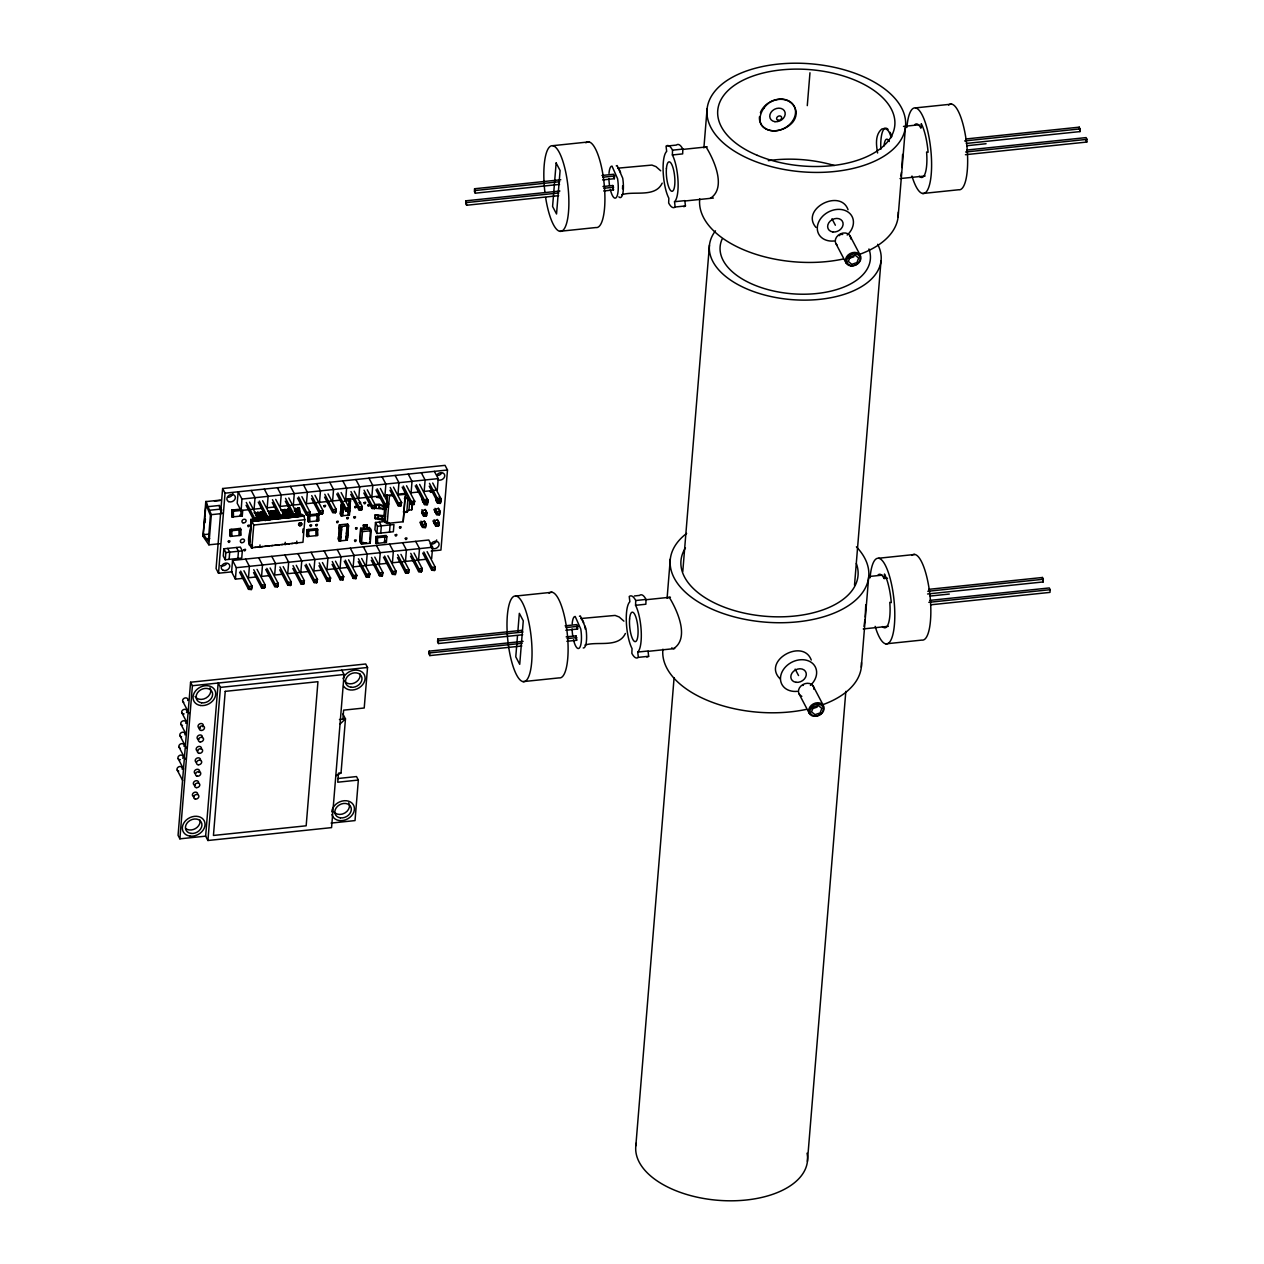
<?xml version="1.0" encoding="UTF-8"?>
<svg xmlns="http://www.w3.org/2000/svg" width="1264" height="1264" viewBox="0 0 1264 1264"><rect width="100%" height="100%" fill="white"/><g stroke="black" fill="none" stroke-linecap="round" stroke-linejoin="round"><path stroke-width="1.5" d="M637.72 652.066A25.849 7.063 84.1 0 0 641.227 631.526A25.849 7.063 84.1 0 0 635.555 605.314L635.729 600.511A29.878 8.169 84.1 0 0 629.235 596.497L629.867 601.79A25.849 7.063 84.1 0 0 626.359 622.33A25.849 7.063 84.1 0 0 632.032 648.543L631.858 653.346A29.878 8.169 84.1 0 0 638.352 657.359L648.653 656.285L648.021 650.992L637.72 652.066L638.352 657.359M634.386 595.96L639.537 595.423A29.878 8.169 84.1 0 1 646.03 599.436L645.857 604.239L635.555 605.314M674.518 201.719A25.849 7.063 84.1 0 0 678.041 181.179A25.849 7.063 84.1 0 0 672.369 154.966L672.527 150.163A29.878 8.169 84.1 0 0 666.049 146.15L666.681 151.443A25.849 7.063 84.1 0 0 663.173 171.983A25.849 7.063 84.1 0 0 668.83 198.195L668.672 202.998A29.878 8.169 84.1 0 0 675.15 207.012L685.451 205.937L684.819 200.644L674.518 201.719L675.15 207.012M667.771 145.976L676.351 145.076A29.878 8.169 84.1 0 1 682.829 149.089L682.671 153.892L672.369 154.966M865.777 604.761L865.176 617.069M902.591 154.429L901.911 167.543M342.892 719.153L343.618 710.147L364.222 707.998L367.54 667.471L365.707 663.995L190.58 682.228L178.066 835.346L179.883 838.838L205.637 836.152L207.928 840.497L331.563 827.62L344.077 674.502L341.786 670.157M219.699 543.71L208.876 544.831L203.03 536.284L205.795 501.381L206.775 501.919M203.03 536.284L206.016 504.51L210.393 515.459L208.307 541.134L203.551 534.672A2.907 1.691 -50.3 0 1 204.152 534.072M205.068 522.711L205.384 518.935M206.316 507.591L206.617 503.799M179.883 838.838L192.397 685.72L190.58 682.228M208.876 544.831L211.341 514.669L205.858 501.618L221.026 500.038M431.182 551.088L440.931 550.077L447.488 470.003L445.039 465.357L222.622 488.52L216.081 568.595L218.514 573.24L232.165 571.818M218.514 573.24L225.055 493.165L222.622 488.52M223.87 548.797L223.27 556.002L225.261 559.778L241.74 558.056L242.325 550.851L240.35 547.075L223.87 548.797L225.845 552.573L225.261 559.778M229.7 535.114L230.159 529.49L240.46 528.415L240.681 535.351L230.38 536.426L229.7 535.114L231.249 534.956L231.928 536.268L231.707 529.332M240.508 509.139L231.739 510.04L231.976 516.976L242.277 515.902L242.735 510.277M205.637 836.152L218.166 683.034L220.442 687.379L207.928 840.497M230.38 536.426L230.159 529.49M231.976 516.976L231.739 510.04M229.116 559.367L229.716 552.163L227.725 548.402M233.524 516.818L233.287 509.882M431.656 558.688L432.588 547.249L428.78 539.997L232.529 560.442L231.596 571.881L235.404 579.133L242.878 578.359M235.404 579.133L236.336 567.694L232.529 560.442M239.133 535.509L238.912 528.573M241.013 510.498L237.205 503.246L238.138 491.807L241.945 499.059L240.729 516.075L240.049 514.764M237.869 558.467L238.469 551.262L236.479 547.486M240.46 528.415L240.681 535.351M250.904 519.393C253.274 527.846 243.794 541.024 251.899 547.612L253.748 525.034L250.904 519.393L254.807 518.998M249.356 544.989L251.315 521.131L298.794 516.644L297.735 508.112L299.284 507.938L300.121 516.044L303.85 515.649L304.814 519.709L302.965 542.288L251.346 547.77L251.568 544.958M249.593 545.432L251.536 521.558L304.087 516.091M254.096 509.139L255.028 497.7L251.22 490.448M252.879 547.612L251.568 548.197L252.531 545.716M255.107 519.978L255.281 521.179L255.375 520.01M255.518 515.301L255.755 512.473L254.206 512.647M255.755 512.473L256.545 518.335M256.655 519.82L256.813 521.005L256.908 519.852M257.556 512.299L258.614 520.815L257.556 512.299C262.659 513.342 259.404 530.137 259.104 512.125M239.56 572.181L248.55 589.324L251.252 589.561L252.026 586.148L243.936 570.728M246.069 505.268L254.159 520.689L256.861 520.926L257.635 517.513L249.545 502.092M260.905 511.936L261.743 520.041L260.905 511.936L262.454 511.778L263.512 520.31L262.454 511.778M258.03 547.075L259.815 547.344L260.005 544.926M264.018 514.401C263.718 502.74 266.925 533.234 264.018 514.401L265.835 514.274L266.862 519.962L266.704 518.761M268.505 518.588L268.663 519.773L268.758 518.603M268.916 513.895L269.153 511.083L267.605 511.241L269.374 511.525L270.212 519.615L270.038 518.414M270.954 510.893L272.013 519.425L270.954 510.893L272.724 511.177L273.561 519.267L272.503 510.735M253.543 572.529L261.632 587.965L264.334 588.202L265.108 584.79L257.019 569.353M258.251 502.187L267.241 519.33L269.943 519.567L270.717 516.154L262.628 500.734M274.304 510.545L275.362 519.077L274.304 510.545C279.407 511.604 276.152 528.399 275.852 510.387M277.685 513.042L278.712 518.73L277.416 513.01L278.965 512.852M280.087 517.371L280.26 518.572L280.561 515.127L272.455 499.707M282.156 517.213L281.825 517.94M281.003 509.85L282.773 510.119L283.705 517.055L281.888 517.181M265.724 569.464L274.715 586.591L277.416 586.844L278.191 583.431L270.101 567.994M284.337 509.503L285.411 518.035L284.337 509.503C289.456 510.545 286.201 527.357 285.885 509.345M287.686 509.155L288.761 517.687L287.686 509.155L289.235 508.997L290.293 517.529L290.135 516.328M286.359 544.12L285.048 544.721L285.253 542.303M291.068 511.651L292.11 517.339L290.815 511.62M293.343 505.047L294.291 493.608L290.467 486.356M288.792 498L296.898 513.421L296.108 516.85L293.406 516.597L293.643 513.769L285.553 498.348M294.623 508.886L294.417 511.304L295.966 511.146C298.478 507.259 291.889 508.839 296.155 508.728M295.934 508.286L296.993 516.818L295.966 511.146M295.555 515.823L295.223 516.549M279.707 569.811L287.797 585.232L290.499 585.469L291.273 582.056L283.183 566.635M297.735 508.112L298.573 516.202M299.284 507.938L300.184 515.285M294.86 543.236L296.645 543.504L296.835 541.103M302.728 532.618L303.028 528.937M300.816 572.323L301.764 560.884L297.956 553.632M301.875 496.641L309.98 512.062L309.19 515.475L306.504 515.238L306.725 512.41L298.636 496.973M308.337 521.842L308.116 514.906L308.337 521.842L318.639 520.768L318.417 513.832L309.648 514.748L309.885 521.684M306.567 535.272L307.026 529.632L317.327 528.557L317.564 535.494L307.247 536.568L306.567 535.272L308.116 535.099L308.795 536.41L308.574 529.474M307.247 536.568L307.026 529.632M292.79 568.452L300.879 583.873L303.581 584.11L304.371 580.697L296.266 565.277M316.016 535.667L315.779 528.731M317.327 528.557L317.564 535.494M318.417 513.832L318.639 520.768M319.523 502.329L320.456 490.89L316.648 483.622M304.972 565.371L313.978 582.514L316.664 582.751L317.454 579.339L309.348 563.902M311.481 498.458L319.587 513.879L322.273 514.116L323.063 510.703L314.957 495.283M332.606 500.955L333.538 489.516L329.73 482.263M318.955 565.719L327.06 581.14L329.746 581.393L330.536 577.964L322.431 562.543M324.564 497.084L332.669 512.52L335.371 512.757L336.145 509.345L328.04 493.908M339.732 530.153L338.215 539.27L339.131 541.024L347.379 540.155L346.557 537.263M339.131 541.024L340.648 531.907L339.005 529.569L339.4 524.86L347.632 524.007L348.548 525.745L347.474 539.001M341.817 501.934L340.269 514.148L341.185 515.886L349.433 515.033L348.611 512.141M339.921 531.307L339.194 527.309M340.111 529.047L340.932 528.305L339.4 524.86M341.185 515.886L340.364 512.994M341.28 514.732L342.102 513.974L340.664 509.392M341.58 511.13L342.402 510.372L340.948 505.79M341.865 507.528L342.734 503.672M340.68 540.85L341.849 526.44M342.734 515.728L343.366 508.049L341.817 508.207M340.079 568.231L341.011 556.792L337.204 549.54M335.513 561.184L343.618 576.605L342.844 580.018L340.142 579.781L340.364 576.953L332.274 561.516M345.83 540.313L347 525.903M347.884 515.191L349.054 500.781M348.169 530.453L347.442 526.456L348.358 528.194M347.553 525.097L347.632 524.007M348.58 512.473L349.433 515.033M349.164 505.268L350.112 506.674L349.528 513.879M344.74 499.391L349.686 498.885L350.112 506.674M336.745 494.019L345.751 511.146L348.453 511.399L349.227 507.97L341.122 492.549M350.523 501.713L349.686 498.885M358.771 498.237L359.703 486.798L355.895 479.546M348.595 559.826L356.701 575.246L355.927 578.659L353.225 578.422L353.462 575.578L345.356 560.157M364.19 527.878L360.698 528.241L359.687 540.581L361.457 544.073L370.21 543.157L371.237 530.706L369.451 527.325M350.728 494.366L358.834 509.787L361.536 510.024L362.31 506.611L354.204 491.19M335.782 775.827L341.043 772.936L345.467 718.884L342.876 713.955M360.303 542.556L360.698 528.241M361.457 544.073L362.468 531.623L361.346 529.727L370.621 528.763L369.72 539.76M363.321 525.081L364.174 529.426L363.321 525.081L366.939 524.702L367.777 529.063L366.939 524.702M365.802 542.841L362.183 543.204L366.639 543.141M363.021 543.52L363.131 542.272M366.244 565.498L367.176 554.059L363.368 546.806M371.853 496.878L372.785 485.439L368.977 478.171M358.202 561.627L366.307 577.063L369.009 577.3L369.783 573.888L361.678 558.451M363.811 493.007L371.916 508.428L374.618 508.665L375.392 505.252L367.287 489.832M385.125 515.775L385.251 519.662L382.155 519.978L375.25 518.73L375.139 514.859L385.125 515.775L385.504 516.502L382.407 516.818L375.139 514.859M383.276 505.695L379.326 504.146L375.977 504.494L376.103 508.381L386.089 509.297L383.024 508.855M375.25 518.73L375.519 515.586M376.103 508.381L375.977 504.494M375.487 522.474L374.902 529.679L376.877 533.455L393.357 531.749L393.957 524.544L377.462 526.251L375.487 522.474L386.357 521.353M375.866 536.536L376.087 543.473L386.389 542.398L386.863 536.758L386.168 535.462L375.866 536.536L376.087 543.473M376.877 533.455L377.462 526.251M378.031 518.445L378.284 515.301M378.884 508.096L379.137 504.936L376.356 505.221M337.772 778.529L356.511 776.57L358.344 780.062L355.026 820.589L331.105 823.085M377.636 543.299L377.415 536.363M380.748 533.06L381.333 525.856L379.358 522.079M382.155 519.978L382.407 516.818M383.008 509.613L383.261 506.469L379.137 504.936M379.326 564.139L380.259 552.7L376.451 545.448M383.987 515.87L384.951 504.162M398.334 495.014L405.428 494.271L403.184 521.748L387.211 523.407L385.03 522.364L386.342 506.137M386.626 502.835L387.258 495.03M371.284 560.268L379.39 575.689L382.091 575.942L382.866 572.513L374.776 557.092M376.008 489.926L384.999 507.069L387.7 507.306L388.475 503.894L380.385 488.457M387.211 523.407L389.454 495.93L393.009 495.567M389.502 532.144L390.086 524.939L388.775 522.427M383.482 557.187L392.472 574.33L395.174 574.567L395.948 571.154L387.858 555.733M389.991 490.274L398.081 505.695L400.783 505.948L401.557 502.519L393.467 487.098M404.97 497.068L403.184 521.748M403.69 512.599L406.787 512.268L407.893 498.759L404.417 498.364L407.119 498.079M406.787 512.268L408.967 510.087L409.741 500.433M405.491 561.421L406.423 549.982L402.616 542.714M411.827 503.293L411.732 509.803L408.967 510.087M411.732 509.803L412.206 504.004M397.465 557.55L405.554 572.971L408.256 573.208L409.03 569.795L400.941 554.375M402.173 487.193L411.163 504.336L413.865 504.573L414.639 501.16L406.55 485.739M418.574 560.047L419.506 548.608L415.698 541.355M410.547 556.176L418.637 571.612L421.339 571.849L422.113 568.437L414.023 553M415.256 485.834L424.246 502.977L426.948 503.214L427.722 499.801L419.632 484.381M419.853 522.253L422.555 527.388L425.257 527.641L426.031 524.228L424.23 520.8M421.686 512.536L423.487 515.949L426.189 516.202L426.963 512.789L425.162 509.36M424.657 501.682L427.121 504.763L427.911 501.35L427.121 504.763L424.42 504.526L421.734 499.375M434.389 471.361L438.213 478.614L437.265 490.053L424.183 491.427L425.115 479.988L421.307 472.72M437.739 500.323L437.518 503.151L440.204 503.404L440.994 499.975L439.193 496.547M422.729 553.111L431.719 570.238L434.421 570.491L435.195 567.062L427.106 551.641M429.239 486.182L437.328 501.618L440.03 501.855L440.82 498.443L432.715 483.006M432.936 520.894L435.638 526.029L438.339 526.266L439.114 522.854L437.312 519.425M433.884 509.455L436.57 514.59L439.272 514.827L440.046 511.414L438.26 507.986M523.106 641.354L429.144 651.15L428.923 653.851L429.839 655.589L521.842 645.999M559.905 191.022L465.958 200.802L465.737 203.504L466.653 205.242L558.641 195.667M429.839 655.589L429.144 651.15M466.653 205.242L465.958 200.802M522.016 630.309L437.786 639.078L437.565 641.78L438.482 643.518L522.711 634.749M560.789 179.757L474.6 188.747L474.379 191.449L475.296 193.187L559.525 184.402M438.482 643.518L437.786 639.078M475.296 193.187L474.6 188.747M517.482 636.013L515.775 656.822L519.725 664.327L523.28 620.829L519.33 613.324L517.798 632.237M566.161 636.866L575.957 635.855L576.637 640.295L566.857 641.306M602.975 186.535L612.756 185.508L613.451 189.948L603.671 190.975M576.637 640.295L575.957 635.855M565.814 630.262L577.569 629.03L577.79 626.328L576.874 624.59L565.119 625.822M613.451 189.948L612.756 185.508M602.612 179.915L614.367 178.698L614.588 175.996L613.672 174.258L601.933 175.475M667.092 598.267L670.283 559.099M703.89 147.92L707.097 108.767M635.839 1145.769L674.091 677.725M682.781 571.533L709.452 245.09M807.285 105.639L809.971 72.759M807.412 1161.395L845.821 691.392M854.511 585.2L881.024 260.716M861.305 667.234L868.668 577.174M898.119 216.902L905.482 126.827A99.603 54.178 4.7 0 0 761.987 66.644A99.603 54.178 4.7 0 0 751.401 159.912A99.603 54.178 4.7 0 0 905.482 126.827M887.533 578.169L884.105 578.517L884.468 574.014A32.311 8.832 84.1 0 1 891.278 602.612L889.777 602.343A26.923 7.363 84.1 0 1 882.462 626.549M928.85 589.324L1042.468 577.49L1043.163 581.946L927.586 593.985M965.664 138.993L1079.282 127.158L1079.977 131.598L966.36 143.432M1043.163 581.946L1042.468 577.49M1079.977 131.598L1079.282 127.158M929.877 600.384L1049.278 587.95L1050.194 589.688L1049.973 592.389L930.573 604.824M965.427 154.698L1086.787 142.058L1087.008 139.356L1086.092 137.602L966.691 150.053M864.939 619.455L864.023 626.375M900.821 176.044L901.437 172.267M440.204 503.404L440.994 499.975M328.34 502.487L329.146 503.767M818.203 704.111L817.065 707.145L811.93 708.851M662.194 183.138C655.226 197.99 634.086 190.595 621.762 194.735M625.38 633.485C618.412 648.337 597.272 640.943 584.948 645.082M340.016 724.051L345.467 718.884L339.447 719.516M358.818 502.598L360.635 502.408L359.608 503.878M668.229 597.793L669.272 597.319C677.441 610.512 689.844 638.241 673.522 648.685L671.674 647.926M705.17 147.367L706.086 146.987C714.255 160.165 726.658 187.894 710.336 198.353M848.744 258.504L853.879 256.797M616.263 165.853L617.164 165.584L622.725 178.177A16.148 4.424 84.1 0 1 618.839 196.868M579.449 616.2L580.35 615.931L585.927 628.508A16.148 4.424 84.1 0 1 583.241 647.958M552.795 145.676L588.85 141.916M915.531 107.882L951.587 104.138M672.527 150.163L682.829 149.089M682.576 149.436L707.24 146.861M903.507 126.416L918.96 124.804M475.517 190.485L559.747 181.7M602.833 177.213L614.588 175.996M964.622 140.936L1080.199 128.896M967.023 145.708L986.078 143.717M466.874 202.54L558.862 192.965M603.892 188.273L613.672 187.246M965.649 151.996L1087.008 139.356M684.93 200.992L713.402 198.037M900.031 178.587L925.153 175.98M559.889 231.296L595.944 227.536A43.071 11.787 84.1 0 0 603.86 181.21A43.071 11.787 84.1 0 0 585.864 142.832M922.609 193.503L958.665 189.758A43.071 11.787 84.1 0 0 966.597 143.432A43.071 11.787 84.1 0 0 948.585 105.054M225.055 493.165L447.488 470.003M214.438 501.113L220.173 500.512M241.945 499.059L438.213 478.614M208.481 506.611L219.304 505.474L221.737 510.119M209.066 510.308L219.873 509.187L222.164 513.532L211.341 514.669M232.434 511.351L261.569 508.365M274.651 506.99L267.178 507.78L268.11 496.341L264.302 489.089M300.832 504.273L280.26 506.406L281.193 494.967L277.385 487.714M340.079 500.181L306.425 503.688L307.373 492.249L303.565 484.997M379.326 496.088L345.688 499.596L346.62 488.157L342.813 480.905M392.409 494.73L384.935 495.504L385.868 484.065L382.06 476.812M405.491 493.371L398.018 494.145L398.95 482.706L395.142 475.454M418.574 492.012L411.1 492.786L412.032 481.347L408.225 474.095M384.098 496.104L387.195 495.788L386.816 495.061L386.942 498.932M343.903 501.318L350.602 500.623M379.721 497.732L376.561 497.289M349.022 501.208L350.57 501.034M254.443 513.073L255.992 512.915M257.793 512.726L259.325 512.568M261.142 512.378L262.675 512.22M271.175 511.335L272.724 511.177M274.525 510.988L276.073 510.814M281.224 510.293L282.773 510.119M284.574 509.929L286.122 509.771M287.923 509.582L289.472 509.424L289.266 511.841L287.465 511.967M297.972 508.539L299.505 508.381M342.102 504.605L343.65 504.447M348.801 503.909L350.349 503.736M342.038 505.505L343.587 505.347M348.738 504.81L350.27 504.636M257.335 515.112L259.136 514.969M260.937 514.796L262.485 514.622M270.986 513.737L272.534 513.579M274.067 513.358L275.884 513.231M284.116 512.315L285.917 512.189M297.767 510.956L299.315 510.798M348.516 507.512L350.049 507.338M341.738 509.108L343.287 508.95M348.437 508.412L349.986 508.239M260.637 518.382L266.483 517.782M270.37 517.371L278.159 516.565M282.062 516.154L291.794 515.143M295.681 514.732L301.527 514.132L303.85 515.649M258.709 519.662L260.258 519.504M261.806 519.283L263.607 519.141M265.156 518.935L266.957 518.793M271.855 518.224L273.656 518.098M275.189 517.877L277.006 517.75M278.807 517.561L280.355 517.403M285.237 516.834L287.054 516.707M288.587 516.486L290.404 516.36M292.205 516.17L293.738 516.012L293.643 517.181L285.316 501.176M298.889 515.475L300.437 515.317M257.414 520.357L254.159 520.689L254.396 517.861L246.29 502.424M270.496 518.998L267.241 519.33L267.478 516.486L259.373 501.065M280.324 517.971L283.578 517.624L280.324 517.971L272.234 502.535M293.406 516.597L296.661 516.265M322.826 513.547L319.587 513.879L319.808 511.035L311.718 495.614M335.908 512.173L332.669 512.52L332.89 509.676L324.801 494.256M348.99 510.814L345.751 511.146L345.973 508.318L337.883 492.897M362.073 509.455L358.834 509.787L359.071 506.959L350.965 491.522M375.155 508.081L371.916 508.428L372.153 505.584L364.048 490.163M388.238 506.722L384.999 507.069L385.236 504.225L377.13 488.805M401.336 505.363L398.081 505.695L398.318 502.867L390.213 487.43M414.418 504.004L411.163 504.336L411.4 501.492L403.295 486.071M427.501 502.63L424.246 502.977L424.483 500.133L416.377 484.712M440.583 501.271L437.328 501.618L437.565 498.774L429.476 483.354M341.517 511.809L343.065 511.651M348.216 511.114L349.765 510.956M341.454 512.71L342.986 512.552M348.137 512.015L349.686 511.857M308.795 516.218L319.097 515.143M424.42 504.526L427.674 504.178M440.757 502.819L437.518 503.151L435.717 499.722M341.233 515.412L342.765 515.254M347.916 514.717L349.464 514.559M253.748 525.034L304.814 519.709M307.658 520.531L309.19 520.373M403.311 511.873L406.013 511.588M230.838 530.801L241.14 529.727M203.551 534.672L209.334 534.072M374.871 518.003L384.856 518.935M426.742 515.617L423.487 515.949L423.724 513.121L421.923 509.692M439.825 514.258L436.57 514.59L436.807 511.762L435.006 508.333M205.827 539.033L209.698 538.622M345.262 525.002L347.568 524.765M340.316 526.614L348.548 525.745M340.269 527.025L341.817 526.867M346.968 526.33L348.516 526.172M307.721 530.943L318.022 529.869M363.621 525.65L367.239 525.271M363.574 526.203L367.192 525.824M340.048 529.727L341.596 529.569M346.747 529.031L348.295 528.873M339.984 530.627L341.533 530.469M346.684 529.932L348.216 529.774M364.285 528.178L367.887 527.799M339.763 533.329L341.312 533.171M346.462 532.634L347.995 532.476M362.468 531.623L371.237 530.706M339.684 534.23L341.233 534.072M346.383 533.534L347.932 533.376M425.794 527.056L422.555 527.388L422.792 524.56L420.991 521.131M438.892 525.698L435.638 526.029L435.875 523.201L434.073 519.773M339.463 536.931L341.011 536.773M346.162 536.236L347.711 536.078M339.4 537.832L340.932 537.674M346.083 537.137L347.632 536.979M339.179 540.534L340.711 540.376M345.862 539.839L347.41 539.681M225.845 552.573L242.325 550.851M376.561 537.832L386.863 536.758M236.336 567.694L432.588 547.249M255.96 576.984L248.487 577.774L249.419 566.335L245.611 559.083M269.042 575.626L261.569 576.416L262.501 564.976L258.693 557.708M282.125 574.267L274.651 575.041L275.584 563.602L271.776 556.35M308.305 571.533L287.734 573.682L288.682 562.243L284.858 554.991M321.388 570.175L313.914 570.949L314.847 559.51L311.039 552.257M347.553 567.457L326.997 569.59L327.929 558.151L324.121 550.899M386.8 563.365L353.162 566.872L354.094 555.433L350.286 548.165M426.047 559.273L392.409 562.78L393.341 551.341L389.533 544.089M251.805 588.992L248.55 589.324L248.787 586.48L240.681 571.059M264.887 587.618L261.632 587.965L261.869 585.121L253.764 569.701M277.969 586.259L274.715 586.591L274.952 583.763L266.846 568.342M291.052 584.9L287.797 585.232L288.034 582.404L279.944 566.967M304.134 583.541L300.879 583.873L301.116 581.029L293.027 565.608M317.217 582.167L313.978 582.514L314.199 579.67L306.109 564.25M330.299 580.808L327.06 581.14L327.281 578.312L319.192 562.891M369.546 576.716L366.307 577.063L366.544 574.219L358.439 558.799M382.629 575.357L379.39 575.689L379.627 572.861L371.521 557.424M395.727 573.998L392.472 574.33L392.709 571.502L384.604 556.065M408.809 572.624L405.554 572.971L405.791 570.127L397.686 554.706M421.892 571.265L418.637 571.612L418.874 568.768L410.768 553.348M434.974 569.906L431.719 570.238L431.956 567.41L423.851 551.973M515.981 596.023L552.052 592.263M878.717 558.23L914.773 554.469M635.729 600.511L646.03 599.436M645.762 599.768L670.441 597.193M868.637 576.558L882.146 575.152M438.703 640.816L522.933 632.047M566.035 627.56L577.79 626.328M927.808 591.283L1043.385 579.244M930.209 596.039L949.28 594.064M430.06 652.888L522.064 643.297M567.078 638.604L576.858 637.593M928.835 602.328L1050.194 589.688M192.397 685.72L367.54 667.471M220.442 687.379L344.077 674.502M648.116 651.339L674.692 648.574M863.233 628.935L888.339 626.312M523.075 681.628A43.071 11.787 84.1 0 0 528.178 619.234A43.071 11.787 84.1 0 0 507.338 615.615A43.071 11.787 84.1 0 0 523.075 681.628L559.13 677.883A43.071 11.787 84.1 0 0 567.046 631.558A43.071 11.787 84.1 0 0 549.05 593.179M885.811 643.85L921.867 640.09A43.071 11.787 84.1 0 0 929.783 593.764A43.071 11.787 84.1 0 0 911.786 555.386M341.043 772.936L338.468 773.189L337.741 782.211L358.344 780.062M379.074 507.306L381.696 508.333M815.944 227.394C800.08 208.987 840.307 188.115 848.049 209.698M780.046 678.8C761.813 660.74 803.082 637.735 811.251 660.045M660.724 170.814L655.984 166.627L651.892 165.078L617.606 168.191A13.462 3.681 84.1 0 1 620.592 172.568M623.91 621.145L619.17 616.974L615.078 615.426L580.792 618.523A13.462 3.681 84.1 0 1 583.778 622.915M1085.871 140.304L1086.787 142.058M849.945 235.657L860.152 255.107M831.981 218.783L835.362 225.229M836.01 243.81L846.216 263.26M613.451 176.96L614.367 178.698M813.147 686.004L823.354 705.454M795.167 669.114L798.548 675.561M799.211 694.157L809.418 713.591M576.653 627.292L577.569 629.03M383.671 519.773L385.03 522.364M384.619 535.62L384.856 542.556L384.161 541.245M385.71 541.087L386.389 542.398M349.496 501.334L350.412 503.072M349.306 503.578L350.223 505.316M348.896 508.539L349.812 510.277M341.359 500.828L342.275 502.582M341.059 504.431L341.975 506.185M340.774 508.033L341.691 509.787M340.474 511.636L341.391 513.389M348.058 531.796L347.142 530.058L347.869 534.056M346.842 533.661L347.758 535.399M346.668 535.92L347.584 537.658M346.462 538.417L347.379 540.155M339.305 525.966L340.221 527.704M338.894 530.912L339.811 532.665M338.72 533.171L339.637 534.909M338.61 534.514L339.526 536.268M338.42 536.773L339.337 538.511M338.31 538.116L339.226 539.87M344.219 561.279L353.225 578.422M316.869 513.99L317.09 520.926L316.411 519.63M297.498 498.095L306.504 515.238M332.037 564.36L340.142 579.781M275.71 499.359L283.8 514.796L283.61 518.224L282.694 514.006M293.058 543.425L291.51 543.583M289.709 543.773L288.176 543.931M283.025 544.468L281.477 544.626M279.676 544.816L278.127 544.974M276.326 545.163L274.778 545.321M272.977 545.511L271.428 545.669M269.627 545.858L268.079 546.016M266.277 546.206L264.729 546.364M262.928 546.554L261.379 546.727M241.582 514.606L242.277 515.902M256.229 547.265L254.68 547.423M182.869 701.567L189.173 713.575M181.937 713.007L187.341 723.292M180.989 724.446L186.393 734.732M180.057 735.885L186.361 747.893M179.125 747.324L185.429 759.332M178.192 758.763L183.596 769.049M177.26 770.203L182.664 780.488M369.562 541.592L370.21 543.157M891.136 137.665C890.172 134 888.766 129.244 884.5 128.391L881.782 129.039C874.909 134.806 876.205 145.107 877.611 153.007M219.304 505.474L219.873 509.187M199.965 820.052A8.611 6.841 -27.7 0 1 195.462 828.568A8.611 6.841 -27.7 0 1 185.618 828.457M209.966 687.806A8.611 6.841 -27.7 0 1 206.143 697.965A8.611 6.841 -27.7 0 1 195.098 696.496M348.674 802.845A8.611 6.841 -27.7 0 1 344.851 813.005A8.611 6.841 -27.7 0 1 333.807 811.535M360.035 673.902A8.611 6.841 -27.7 0 1 354.52 682.923A8.611 6.841 -27.7 0 1 344.487 680.933M343.002 678.642A11.85 9.401 -27.7 0 1 360.114 670.9A11.85 9.401 -27.7 0 1 361.188 686.241A11.85 9.401 -27.7 0 1 343.524 686.052M331.737 811.851A11.85 9.401 -27.7 0 1 348.595 801.186A11.85 9.401 -27.7 0 1 349.733 817.508A11.85 9.401 -27.7 0 1 331.911 814.379M180.025 748.067A2.749 2.18 -27.7 0 1 179.188 745.223A2.749 2.18 -27.7 0 1 182.569 743.69A2.749 2.18 -27.7 0 1 183.991 746.266M182.506 725.346A2.749 2.18 -27.7 0 1 180.878 722.739A2.749 2.18 -27.7 0 1 184.228 720.78A2.749 2.18 -27.7 0 1 185.855 723.387M180.373 759.68A2.749 2.18 -27.7 0 1 178.003 757.247A2.749 2.18 -27.7 0 1 181.637 755.129A2.749 2.18 -27.7 0 1 182.743 758.289M178.761 771.103A2.749 2.18 -27.7 0 1 177.134 768.48A2.749 2.18 -27.7 0 1 180.483 766.521A2.749 2.18 -27.7 0 1 182.111 769.144M181.574 736.786A2.749 2.18 -27.7 0 1 179.946 734.179A2.749 2.18 -27.7 0 1 183.296 732.219A2.749 2.18 -27.7 0 1 184.923 734.826M184.117 713.923A2.749 2.18 -27.7 0 1 181.747 711.49A2.749 2.18 -27.7 0 1 185.381 709.373A2.749 2.18 -27.7 0 1 186.487 712.533M183.754 702.31A2.749 2.18 -27.7 0 1 182.932 699.466A2.749 2.18 -27.7 0 1 186.314 697.933A2.749 2.18 -27.7 0 1 187.72 700.509M195.114 785.323A2.749 2.18 -27.7 0 1 193.424 782.89A2.749 2.18 -27.7 0 1 196.394 780.71A2.749 2.18 -27.7 0 1 198.606 782.748M195.43 773.71A2.749 2.18 -27.7 0 1 194.735 770.677A2.749 2.18 -27.7 0 1 198.385 769.46A2.749 2.18 -27.7 0 1 199.096 772.494M197.927 751.006A2.749 2.18 -27.7 0 1 196.299 748.383A2.749 2.18 -27.7 0 1 199.649 746.424A2.749 2.18 -27.7 0 1 201.276 749.046M196.378 762.271A2.749 2.18 -27.7 0 1 195.541 759.427A2.749 2.18 -27.7 0 1 198.922 757.894A2.749 2.18 -27.7 0 1 200.344 760.486M198.859 739.566A2.749 2.18 -27.7 0 1 197.231 736.944A2.749 2.18 -27.7 0 1 200.581 734.984A2.749 2.18 -27.7 0 1 202.208 737.607M200.47 728.127A2.749 2.18 -27.7 0 1 198.1 725.71A2.749 2.18 -27.7 0 1 201.734 723.577A2.749 2.18 -27.7 0 1 202.84 726.737M194.182 796.762A2.749 2.18 -27.7 0 1 192.491 794.329A2.749 2.18 -27.7 0 1 195.462 792.149A2.749 2.18 -27.7 0 1 197.674 794.187M300.911 522.648A1.612 1.28 -27.7 0 1 300.721 524.987A1.612 1.28 -27.7 0 1 298.509 524.054M299.031 523.059A1.612 1.28 -27.7 0 1 299.758 522.632M226.619 563.681A4.44 3.523 -27.7 0 1 220.694 565.64M437.913 501.397A2.465 1.959 -27.7 0 1 437.044 497.668M439.398 497.431A2.465 1.959 -27.7 0 1 440.425 499.09M426.316 498.79A2.465 1.959 -27.7 0 1 426.948 501.508M423.677 502.598A2.465 1.959 -27.7 0 1 423.045 499.88M436.965 512.836A2.465 1.959 -27.7 0 1 434.848 510.656A2.465 1.959 -27.7 0 1 438.102 508.76A2.465 1.959 -27.7 0 1 439.098 511.588M434.879 524.118A2.465 1.959 -27.7 0 1 434.247 521.4A2.465 1.959 -27.7 0 1 437.534 520.31A2.465 1.959 -27.7 0 1 438.166 523.027M422.95 525.634A2.465 1.959 -27.7 0 1 420.833 523.454A2.465 1.959 -27.7 0 1 424.088 521.558A2.465 1.959 -27.7 0 1 425.083 524.386M423.882 514.195A2.465 1.959 -27.7 0 1 421.765 512.015A2.465 1.959 -27.7 0 1 425.02 510.119A2.465 1.959 -27.7 0 1 426.015 512.947M436.933 474.932A4.44 3.523 -27.7 0 1 442.858 472.957A4.44 3.523 -27.7 0 1 444.012 477.871A4.44 3.523 -27.7 0 1 438.087 479.846M232.939 493.118A4.44 3.523 -27.7 0 1 228.389 497.289M441.563 473.226A4.44 3.523 -27.7 0 1 437.723 475.485M436.68 539.949A4.44 3.523 -27.7 0 1 430.029 543.836M573.508 639.789A16.148 4.424 84.1 0 0 579.718 647.579A16.148 4.424 84.1 0 0 580.776 629.045L575.199 616.469L574.298 616.737A16.148 4.424 84.1 0 0 572.181 623.737M572.75 635.839A16.148 4.424 84.1 0 1 572.086 628.872M584.616 625.791A13.462 3.681 84.1 0 1 585.248 629.077M878.18 574.851A26.923 7.363 84.1 0 1 884.105 578.517M870.074 577.822A43.071 11.787 84.1 0 1 886.664 568.105A43.071 11.787 84.1 0 1 893.379 632.284A43.071 11.787 84.1 0 1 875.146 626.359M802.845 685.515A2.639 2.086 -27.7 0 1 803.398 685.104M801.834 696.338A8.074 6.415 -27.7 0 1 802.782 684.63A8.074 6.415 -27.7 0 1 813.905 689.275M648.653 656.285A29.878 8.169 84.1 0 1 646.662 656.885M861.463 662.51A99.603 54.178 4.7 0 1 822.927 704.648M806.416 709.357A99.603 54.178 4.7 0 1 662.921 649.175M856.344 563.491A88.843 48.316 4.7 0 1 764.025 616.168A88.843 48.316 4.7 0 1 685.436 547.928M856.407 546.822A99.603 54.178 4.7 0 1 830.859 614.367A99.603 54.178 4.7 0 1 702.105 604.176A99.603 54.178 4.7 0 1 686.636 533.392M797.268 691.329A18.849 14.947 -27.7 0 1 781.468 673.301A18.849 14.947 -27.7 0 1 808.691 660.977A18.849 14.947 -27.7 0 1 810.398 685.388M839.217 235.673A2.639 2.086 -27.7 0 1 840.197 234.772M840.829 234.488A2.639 2.086 -27.7 0 1 842.725 234.504M837.131 245.09A8.074 6.415 -27.7 0 1 840.528 233.808A8.074 6.415 -27.7 0 1 850.704 238.928M884.057 145.929A14.805 4.045 84.1 0 1 889.256 141.521M880.818 149.31A25.849 7.063 84.1 0 1 888.071 129.418M890.014 132.293A25.849 7.063 84.1 0 1 891.847 136.638M685.451 205.937A29.878 8.169 84.1 0 1 683.476 206.553M898.262 212.178A99.603 54.178 4.7 0 1 859.741 254.301M843.23 259.009A99.603 54.178 4.7 0 1 699.735 198.827M768.275 160.654A88.843 48.316 4.7 0 1 834.303 165.489M769.571 102.242A18.849 14.947 -27.7 0 1 794.851 107.788A18.849 14.947 -27.7 0 1 779.335 130.145A18.849 14.947 -27.7 0 1 759.443 116.825M760.391 112.686A18.849 14.947 -27.7 0 1 768.18 103.111M834.082 240.982A18.849 14.947 -27.7 0 1 818.282 222.954A18.849 14.947 -27.7 0 1 845.49 210.63A18.849 14.947 -27.7 0 1 847.196 235.041M544.879 192.002A43.071 11.787 84.1 0 1 557.124 148.978A43.071 11.787 84.1 0 1 567.078 221.469A43.071 11.787 84.1 0 1 545.637 197.547M919.26 176.202A26.923 7.363 84.1 0 0 926.591 152.012L928.092 152.265A32.311 8.832 84.1 0 0 921.282 123.682L920.903 128.185A26.923 7.363 84.1 0 0 914.978 124.52M906.888 127.474A43.071 11.787 84.1 0 1 923.478 117.773A43.071 11.787 84.1 0 1 930.178 181.937A43.071 11.787 84.1 0 1 911.96 176.012M610.322 189.442A16.148 4.424 84.1 0 0 616.516 197.231A16.148 4.424 84.1 0 0 617.575 178.698L612.013 166.121L611.112 166.39A16.148 4.424 84.1 0 0 608.995 173.389M609.548 185.492A16.148 4.424 84.1 0 1 608.885 178.54M622.631 185.666A13.462 3.681 84.1 0 1 622.52 188.826M877.658 244.315A86.142 46.847 4.7 0 1 791.217 299.584A86.142 46.847 4.7 0 1 715.471 230.838M807.032 1153.195A86.142 46.847 4.7 0 1 721.349 1200.531A86.142 46.847 4.7 0 1 636.298 1143.067M868.937 248.961A75.382 41.001 4.7 0 1 793.903 293.912A75.382 41.001 4.7 0 1 722.123 239.086M225.229 691.361L213.442 835.457L306.172 825.803L317.943 681.691L225.229 691.361M556.144 162.977L552.589 206.474L556.539 213.995L560.094 170.498L556.144 162.977M257.635 517.513L256.861 520.926L254.396 517.861L257.635 517.513M252.026 586.148L251.252 589.561L248.787 586.48L252.026 586.148M270.717 516.154L269.943 519.567L267.478 516.486L270.717 516.154M265.108 584.79L264.334 588.202L261.869 585.121L265.108 584.79M283.8 514.796L283.025 518.208L280.561 515.127L283.8 514.796M278.191 583.431L277.416 586.844L274.952 583.763L278.191 583.431M296.898 513.421L296.108 516.85L293.643 513.769L296.898 513.421M291.273 582.056L290.499 585.469L288.034 582.404L291.273 582.056M309.98 512.062L309.19 515.475L306.725 512.41L309.98 512.062M304.371 580.697L303.581 584.11L301.116 581.029L304.371 580.697M323.063 510.703L322.273 514.116L319.808 511.035L323.063 510.703M317.454 579.339L316.664 582.751L314.199 579.67L317.454 579.339M336.145 509.345L335.371 512.757L332.89 509.676L336.145 509.345M330.536 577.964L329.746 581.393L327.281 578.312L330.536 577.964M349.227 507.97L348.453 511.399L345.973 508.318L349.227 507.97M343.618 576.605L342.844 580.018L340.364 576.953L343.618 576.605M362.31 506.611L361.536 510.024L359.071 506.959L362.31 506.611M356.701 575.246L355.927 578.659L353.462 575.578L356.701 575.246M375.392 505.252L374.618 508.665L372.153 505.584L375.392 505.252M369.783 573.888L369.009 577.3L366.544 574.219L369.783 573.888M388.475 503.894L387.7 507.306L385.236 504.225L388.475 503.894M382.866 572.513L382.091 575.942L379.627 572.861L382.866 572.513M401.557 502.519L400.783 505.948L398.318 502.867L401.557 502.519M395.948 571.154L395.174 574.567L392.709 571.502L395.948 571.154M414.639 501.16L413.865 504.573L411.4 501.492L414.639 501.16M409.03 569.795L408.256 573.208L405.791 570.127L409.03 569.795M427.722 499.801L426.948 503.214L424.483 500.133L427.722 499.801M426.963 512.789L426.189 516.202L423.724 513.121L426.963 512.789M426.031 524.228L425.257 527.641L422.792 524.56L426.031 524.228M422.113 568.437L421.339 571.849L418.874 568.768L422.113 568.437M440.82 498.443L440.03 501.855L437.565 498.774L440.82 498.443M440.046 511.414L439.272 514.827L436.807 511.762L440.046 511.414M439.114 522.854L438.339 526.266L435.875 523.201L439.114 522.854M435.195 567.062L434.421 570.491L431.956 567.41L435.195 567.062M228.278 541.261C228.389 544.879 231.944 539.159 228.278 541.261M247.855 525.508C247.965 529.126 251.52 523.407 247.855 525.508M243.92 549.729C244.031 553.348 247.586 547.628 243.92 549.729M310.012 525.271C310.122 528.889 313.677 523.17 310.012 525.271M315.747 524.781C315.858 528.399 319.413 522.68 315.747 524.781M323.932 505.774C324.042 509.408 327.597 503.688 323.932 505.774M336.635 521.59C336.745 525.208 340.3 519.488 336.635 521.59M346.81 517.798C346.921 521.432 350.476 515.712 346.81 517.798M354.726 506.659C354.836 510.277 358.391 504.557 354.726 506.659M353.873 517.071C353.983 520.689 357.538 514.969 353.873 517.071M364 502.63C364.127 506.248 367.682 500.528 364 502.63M355.563 528.115C355.674 531.749 359.229 526.029 355.563 528.115M354.568 540.36C354.678 543.978 358.233 538.259 354.568 540.36M367.95 505.047C368.061 508.681 371.616 502.961 367.95 505.047M395.221 534.877C395.332 538.496 398.903 532.776 395.221 534.877M399.487 527.167C399.598 530.801 403.153 525.081 399.487 527.167M405.317 538.353C405.428 541.987 408.983 536.268 405.317 538.353M430.187 491.19C430.297 494.824 433.852 489.105 430.187 491.19M850.072 256.924L848.365 261.474L851.778 264.302L856.913 262.596L858.635 258.061L855.207 255.217L850.072 256.924M813.258 707.255L811.551 711.806L814.98 714.65L820.115 712.943L821.821 708.393L818.393 705.549L813.258 707.255M763.819 108.356L762.935 109.526A18.47 13.209 -43.8 0 0 761.639 125.294C769.571 135.09 785.687 130.65 792.876 122.039A18.47 15.405 -7.2 0 0 794.155 106.271C787.156 95.353 770.155 98.165 763.819 108.356M190.99 833.418A8.611 6.841 -27.7 0 0 201.798 823.543A8.611 6.841 -27.7 0 0 188.273 821.742A8.611 6.841 -27.7 0 0 190.99 833.418M201.655 702.816A8.611 6.841 -27.7 0 0 212.478 692.941A8.611 6.841 -27.7 0 0 198.954 691.139A8.611 6.841 -27.7 0 0 201.655 702.816M200.644 705.502A11.85 9.401 -27.7 0 0 215.512 691.929A11.85 9.401 -27.7 0 0 196.915 689.465A11.85 9.401 -27.7 0 0 200.644 705.502M340.364 817.855A8.611 6.841 -27.7 0 0 351.187 807.98A8.611 6.841 -27.7 0 0 337.662 806.179A8.611 6.841 -27.7 0 0 340.364 817.855M351.044 687.253A8.611 6.841 -27.7 0 0 361.852 677.378A8.611 6.841 -27.7 0 0 348.327 675.576A8.611 6.841 -27.7 0 0 351.044 687.253M189.963 836.104A11.85 9.401 -27.7 0 0 204.847 822.532A11.85 9.401 -27.7 0 0 186.25 820.067A11.85 9.401 -27.7 0 0 189.963 836.104M196.331 787.63A2.749 2.18 -27.7 0 0 199.775 784.486A2.749 2.18 -27.7 0 0 195.478 783.917A2.749 2.18 -27.7 0 0 196.331 787.63M197.263 776.207A2.749 2.18 -27.7 0 0 200.723 773.047A2.749 2.18 -27.7 0 0 196.41 772.478A2.749 2.18 -27.7 0 0 197.263 776.207M198.211 764.767A2.749 2.18 -27.7 0 0 201.655 761.607A2.749 2.18 -27.7 0 0 197.342 761.039A2.749 2.18 -27.7 0 0 198.211 764.767M199.143 753.328A2.749 2.18 -27.7 0 0 202.588 750.168A2.749 2.18 -27.7 0 0 198.274 749.599A2.749 2.18 -27.7 0 0 199.143 753.328M200.075 741.889A2.749 2.18 -27.7 0 0 203.52 738.729A2.749 2.18 -27.7 0 0 199.206 738.16A2.749 2.18 -27.7 0 0 200.075 741.889M201.008 730.45A2.749 2.18 -27.7 0 0 204.452 727.29A2.749 2.18 -27.7 0 0 200.139 726.721A2.749 2.18 -27.7 0 0 201.008 730.45M195.399 799.069A2.749 2.18 -27.7 0 0 198.843 795.925A2.749 2.18 -27.7 0 0 194.53 795.356A2.749 2.18 -27.7 0 0 195.399 799.069M299.852 525.824A1.612 1.28 -27.7 0 0 301.875 523.975A1.612 1.28 -27.7 0 0 299.347 523.644A1.612 1.28 -27.7 0 0 299.852 525.824M223.128 570.285A4.44 3.523 -27.7 0 0 229.779 566.398A4.44 3.523 -27.7 0 0 223.649 563.839A4.44 3.523 -27.7 0 0 223.128 570.285M228.737 501.65A4.44 3.523 -27.7 0 0 235.388 497.763A4.44 3.523 -27.7 0 0 229.274 495.204A4.44 3.523 -27.7 0 0 228.737 501.65M241.234 542.572A2.18 1.738 -27.7 0 0 244.505 540.66A2.18 1.738 -27.7 0 0 241.487 539.412A2.18 1.738 -27.7 0 0 241.234 542.572M242.846 522.759A2.18 1.738 -27.7 0 0 246.117 520.847A2.18 1.738 -27.7 0 0 243.115 519.599A2.18 1.738 -27.7 0 0 242.846 522.759M432.478 548.481A4.44 3.523 -27.7 0 0 439.114 544.594A4.44 3.523 -27.7 0 0 432.999 542.035A4.44 3.523 -27.7 0 0 432.478 548.481M813.842 716.261A8.074 6.415 -27.7 0 0 823.986 707.003A8.074 6.415 -27.7 0 0 811.314 705.312A8.074 6.415 -27.7 0 0 813.842 716.261M814.49 715.945A6.999 5.546 -27.7 0 0 823.275 707.919A6.999 5.546 -27.7 0 0 812.294 706.45A6.999 5.546 -27.7 0 0 814.49 715.945M629.598 618.949A14.805 4.045 84.1 0 0 635.018 641.638A14.805 4.045 84.1 0 0 636.756 620.182A14.805 4.045 84.1 0 0 629.598 618.949M796.02 682.307A8.074 6.415 -27.7 0 0 806.163 673.048A8.074 6.415 -27.7 0 0 793.476 671.358A8.074 6.415 -27.7 0 0 796.02 682.307M778.308 120.333A2.639 2.086 -27.7 0 0 781.626 117.315A2.639 2.086 -27.7 0 0 777.486 116.762A2.639 2.086 -27.7 0 0 778.308 120.333M774.927 121.676A8.074 6.415 -27.7 0 0 785.07 112.417A8.074 6.415 -27.7 0 0 772.399 110.742A8.074 6.415 -27.7 0 0 774.927 121.676M850.656 265.914A8.074 6.415 -27.7 0 0 860.8 256.655A8.074 6.415 -27.7 0 0 848.112 254.98A8.074 6.415 -27.7 0 0 850.656 265.914M851.304 265.598A6.999 5.546 -27.7 0 0 860.089 257.572A6.999 5.546 -27.7 0 0 849.092 256.118A6.999 5.546 -27.7 0 0 851.304 265.598M666.412 168.602A14.805 4.045 84.1 0 0 671.816 191.291A14.805 4.045 84.1 0 0 673.57 169.85A14.805 4.045 84.1 0 0 666.412 168.602M757.341 155.361A88.843 48.316 4.7 0 0 894.754 125.847A88.843 48.316 4.7 0 0 766.774 72.174A88.843 48.316 4.7 0 0 757.341 155.361M832.834 231.96A8.074 6.415 -27.7 0 0 842.977 222.701A8.074 6.415 -27.7 0 0 830.29 221.026A8.074 6.415 -27.7 0 0 832.834 231.96"/></g></svg>
